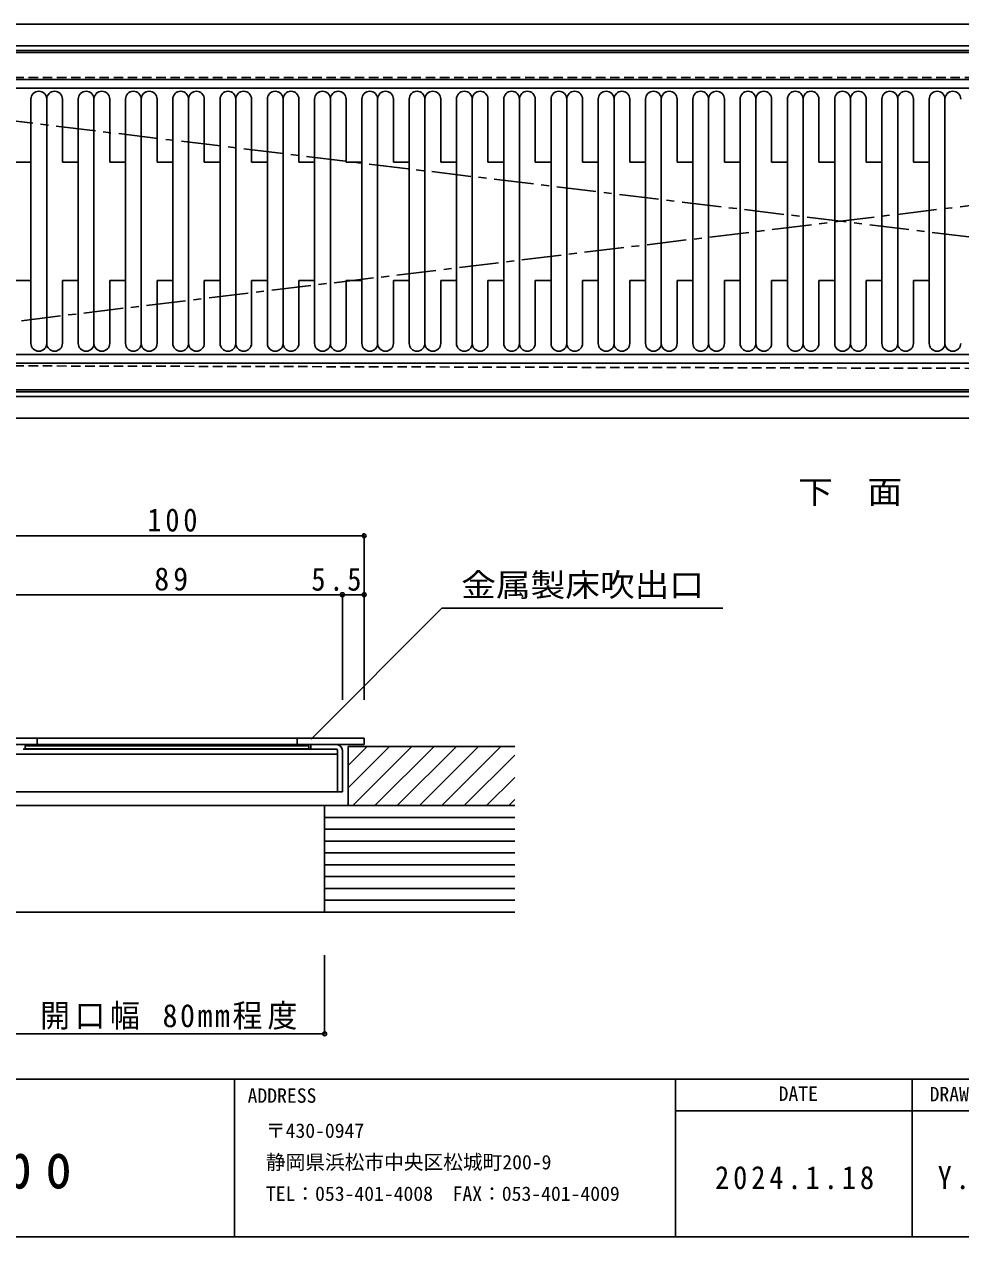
# Model space of a CAD drawing. Units: millimetres at full size, sheet at 1:2; details may follow other scales. Extents: x -436 to 372, y -270 to 292.
# Drawn here: x -269.1 to -31.4, y -270.5 to 37.2 of the extents above; entities that cross this region are included whole.
import ezdxf
from ezdxf.enums import TextEntityAlignment as Align

# ---------------------------------------------------------------- set-up
doc = ezdxf.new("R2010")
doc.units = ezdxf.units.MM
doc.header["$LTSCALE"] = 2
doc.header["$PDMODE"] = 32
doc.header["$PDSIZE"] = 1
doc.linetypes.add('CHAIN1', pattern=[8, 5, -1, 1, -1])
doc.linetypes.add('DASHED1', pattern=[1.8, 1.2, -0.6])
doc.layers.add('0-0', color=7, linetype='Continuous')
doc.layers.add('F-0', color=2, linetype='Continuous')
doc.styles.add('ＭＳ ゴシック', font='')
doc.styles.add('ＭＳ 明朝', font='')
doc.styles.get('ＭＳ ゴシック').set_extended_font_data('MS Gothic')
doc.styles.get('ＭＳ 明朝').set_extended_font_data('MS Mincho')

msp = doc.modelspace()

# ---------------------------------------------------------------- linework, layer by layer
at = {"layer": '0-0'}
for p, q in [((236.577, 37.249), (-359.423, 37.249)), ((231.577, 31.749), (-354.423, 31.749)), ((231.577, 30.549), (-354.423, 30.549)), ((231.577, 30.049), (-354.423, 30.049)), ((216.577, 21.049), (-340.423, 21.049)), ((-267.423, -43.751), (-267.423, 18.249)), ((-263.423, -43.751), (-263.423, 18.249)), ((-255.423, -43.751), (-255.423, 18.249)), ((-251.423, -43.751), (-251.423, 18.249)), ((-243.423, -43.751), (-243.423, 18.249)), ((-239.423, -43.751), (-239.423, 18.249)), ((-231.423, -43.751), (-231.423, 18.249)), ((-227.423, -43.751), (-227.423, 18.249)), ((-219.423, -43.751), (-219.423, 18.249)), ((-215.423, -43.751), (-215.423, 18.249)), ((-207.423, -43.751), (-207.423, 18.249)), ((-203.423, -43.751), (-203.423, 18.249)), ((-195.423, -43.751), (-195.423, 18.249)), ((-191.423, -43.751), (-191.423, 18.249)), ((-183.423, -43.751), (-183.423, 18.249)), ((-179.423, -43.751), (-179.423, 18.249)), ((-171.423, -43.751), (-171.423, 18.249)), ((-167.423, -43.751), (-167.423, 18.249)), ((-159.423, -43.751), (-159.423, 18.249)), ((-155.423, -43.751), (-155.423, 18.249)), ((-147.423, -43.751), (-147.423, 18.249)), ((-143.423, -43.751), (-143.423, 18.249)), ((-135.423, -43.751), (-135.423, 18.249)), ((-131.423, -43.751), (-131.423, 18.249)), ((-123.423, -43.751), (-123.423, 18.249)), ((-119.423, -43.751), (-119.423, 18.249)), ((-111.423, -43.751), (-111.423, 18.249)), ((-107.423, -43.751), (-107.423, 18.249)), ((-99.423, -43.751), (-99.423, 18.249)), ((-95.423, -43.751), (-95.423, 18.249)), ((-87.423, -43.751), (-87.423, 18.249)), ((-83.423, -43.751), (-83.423, 18.249)), ((-75.423, -43.751), (-75.423, 18.249)), ((-71.423, -43.751), (-71.423, 18.249)), ((-63.423, -43.751), (-63.423, 18.249)), ((-59.423, -43.751), (-59.423, 18.249)), ((-51.423, -43.751), (-51.423, 18.249)), ((-47.423, -43.751), (-47.423, 18.249)), ((-39.423, -43.751), (-39.423, 18.249)), ((-35.423, -43.751), (-35.423, 18.249)), ((216.577, -46.551), (-340.423, -46.551)), ((216.577, -46.551), (-340.423, -46.551)), ((231.577, -55.551), (-354.423, -55.551)), ((231.577, -55.551), (-354.423, -55.551)), ((231.577, -56.051), (-354.423, -56.051)), ((231.577, -57.251), (-354.423, -57.251)), ((236.577, -62.751), (-359.423, -62.751)), ((-265.874, -143.978), (-282.874, -143.978)), ((-265.874, -143.978), (-265.874, -145.578)), ((-199.874, -143.978), (-265.874, -143.978)), ((-199.874, -143.978), (-199.874, -145.578)), ((-182.874, -143.978), (-199.874, -143.978)), ((-182.874, -143.978), (-182.874, -145.578)), ((-265.874, -145.578), (-275.874, -145.578)), ((-269.374, -146.778), (-196.374, -146.778)), ((-196.874, -146.678), (-268.874, -146.678)), ((-199.874, -145.578), (-265.874, -145.578)), ((-189.874, -145.578), (-199.874, -145.578)), ((-196.874, -145.878), (-196.874, -146.678)), ((-196.374, -145.578), (-196.374, -146.778)), ((-189.874, -146.778), (-196.374, -146.778)), ((-189.874, -145.578), (-182.874, -145.578)), ((-189.574, -147.078), (-189.574, -157.578)), ((-188.374, -147.078), (-188.374, -157.578)), ((-186.874, -146.078), (-144.634, -146.078)), ((-186.874, -146.078), (-186.874, -161.078)), ((-186.874, -146.078), (-186.874, -161.078)), ((-189.874, -147.978), (-276.174, -147.978)), ((-189.574, -157.578), (-276.174, -157.578)), ((-188.374, -157.578), (-189.574, -157.578)), ((-192.874, -161.078), (-144.634, -161.078)), ((-192.874, -161.078), (-192.874, -188.078)), ((-192.874, -188.078), (-144.634, -188.078))]:
    msp.add_line(p, q, dxfattribs=at)
at = {"layer": '0-0', "linetype": 'DASHED1'}
for p, q in [((-354.423, 23.749), (231.577, 23.749)), ((-354.423, -49.251), (231.577, -50.751))]:
    msp.add_line(p, q, dxfattribs=at)
at = {"layer": '0-0', "color": 4}
for p, q in [((-352.423, 23.249), (221.577, 23.249)), ((-263.423, -43.751), (-263.423, 18.249)), ((-259.423, 2.249), (-259.423, 18.249)), ((-251.423, -43.751), (-251.423, 18.249)), ((-247.423, 2.249), (-247.423, 18.249)), ((-239.423, -43.751), (-239.423, 18.249)), ((-235.423, 2.249), (-235.423, 18.249)), ((-227.423, -43.751), (-227.423, 18.249)), ((-223.423, 2.249), (-223.423, 18.249)), ((-215.423, -43.751), (-215.423, 18.249)), ((-211.423, 2.249), (-211.423, 18.249)), ((-203.423, -43.751), (-203.423, 18.249)), ((-199.423, 2.249), (-199.423, 18.249)), ((-191.423, -43.751), (-191.423, 18.249)), ((-187.423, 2.249), (-187.423, 18.249)), ((-179.423, -43.751), (-179.423, 18.249)), ((-175.423, 2.249), (-175.423, 18.249)), ((-167.423, -43.751), (-167.423, 18.249)), ((-163.423, 2.249), (-163.423, 18.249)), ((-155.423, -43.751), (-155.423, 18.249)), ((-151.423, 2.249), (-151.423, 18.249)), ((-143.423, -43.751), (-143.423, 18.249)), ((-139.423, 2.249), (-139.423, 18.249)), ((-131.423, -43.751), (-131.423, 18.249)), ((-127.423, 2.249), (-127.423, 18.249)), ((-119.423, -43.751), (-119.423, 18.249)), ((-115.423, 2.249), (-115.423, 18.249)), ((-107.423, -43.751), (-107.423, 18.249)), ((-103.423, 2.249), (-103.423, 18.249)), ((-95.423, -43.751), (-95.423, 18.249)), ((-91.423, 2.249), (-91.423, 18.249)), ((-83.423, -43.751), (-83.423, 18.249)), ((-79.423, 2.249), (-79.423, 18.249)), ((-71.423, -43.751), (-71.423, 18.249)), ((-67.423, 2.249), (-67.423, 18.249)), ((-59.423, -43.751), (-59.423, 18.249)), ((-55.423, 2.249), (-55.423, 18.249)), ((-47.423, -43.751), (-47.423, 18.249)), ((-43.423, 2.249), (-43.423, 18.249)), ((-35.423, -43.751), (-35.423, 18.249)), ((-271.423, 2.249), (-267.423, 2.249)), ((-267.423, 2.249), (-267.423, -27.751)), ((-259.423, 2.249), (-255.423, 2.249)), ((-255.423, 2.249), (-255.423, -27.751)), ((-247.423, 2.249), (-243.423, 2.249)), ((-243.423, 2.249), (-243.423, -27.751)), ((-235.423, 2.249), (-231.423, 2.249)), ((-231.423, 2.249), (-231.423, -27.751)), ((-223.423, 2.249), (-219.423, 2.249)), ((-219.423, 2.249), (-219.423, -27.751)), ((-211.423, 2.249), (-207.423, 2.249)), ((-207.423, 2.249), (-207.423, -27.751)), ((-199.423, 2.249), (-195.423, 2.249)), ((-195.423, 2.249), (-195.423, -27.751)), ((-187.423, 2.249), (-183.423, 2.249)), ((-183.423, 2.249), (-183.423, -27.751)), ((-175.423, 2.249), (-171.423, 2.249)), ((-171.423, 2.249), (-171.423, -27.751)), ((-163.423, 2.249), (-159.423, 2.249)), ((-159.423, 2.249), (-159.423, -27.751)), ((-151.423, 2.249), (-147.423, 2.249)), ((-147.423, 2.249), (-147.423, -27.751)), ((-139.423, 2.249), (-135.423, 2.249)), ((-135.423, 2.249), (-135.423, -27.751)), ((-127.423, 2.249), (-123.423, 2.249)), ((-123.423, 2.249), (-123.423, -27.751)), ((-115.423, 2.249), (-111.423, 2.249)), ((-111.423, 2.249), (-111.423, -27.751)), ((-103.423, 2.249), (-99.423, 2.249)), ((-99.423, 2.249), (-99.423, -27.751)), ((-91.423, 2.249), (-87.423, 2.249)), ((-87.423, 2.249), (-87.423, -27.751)), ((-79.423, 2.249), (-75.423, 2.249)), ((-75.423, 2.249), (-75.423, -27.751)), ((-67.423, 2.249), (-63.423, 2.249)), ((-63.423, 2.249), (-63.423, -27.751)), ((-55.423, 2.249), (-51.423, 2.249)), ((-51.423, 2.249), (-51.423, -27.751)), ((-43.423, 2.249), (-39.423, 2.249)), ((-39.423, 2.249), (-39.423, -27.751)), ((-271.423, -27.751), (-267.423, -27.751)), ((-259.423, -27.751), (-255.423, -27.751)), ((-259.423, -43.751), (-259.423, -27.751)), ((-247.423, -27.751), (-243.423, -27.751)), ((-247.423, -43.751), (-247.423, -27.751)), ((-235.423, -27.751), (-231.423, -27.751)), ((-235.423, -43.751), (-235.423, -27.751)), ((-223.423, -27.751), (-219.423, -27.751)), ((-223.423, -43.751), (-223.423, -27.751)), ((-211.423, -27.751), (-207.423, -27.751)), ((-211.423, -43.751), (-211.423, -27.751)), ((-199.423, -27.751), (-195.423, -27.751)), ((-199.423, -43.751), (-199.423, -27.751)), ((-187.423, -27.751), (-183.423, -27.751)), ((-187.423, -43.751), (-187.423, -27.751)), ((-175.423, -27.751), (-171.423, -27.751)), ((-175.423, -43.751), (-175.423, -27.751)), ((-163.423, -27.751), (-159.423, -27.751)), ((-163.423, -43.751), (-163.423, -27.751)), ((-151.423, -27.751), (-147.423, -27.751)), ((-151.423, -43.751), (-151.423, -27.751)), ((-139.423, -27.751), (-135.423, -27.751)), ((-139.423, -43.751), (-139.423, -27.751)), ((-127.423, -27.751), (-123.423, -27.751)), ((-127.423, -43.751), (-127.423, -27.751)), ((-115.423, -27.751), (-111.423, -27.751)), ((-115.423, -43.751), (-115.423, -27.751)), ((-103.423, -27.751), (-99.423, -27.751)), ((-103.423, -43.751), (-103.423, -27.751)), ((-91.423, -27.751), (-87.423, -27.751)), ((-91.423, -43.751), (-91.423, -27.751)), ((-79.423, -27.751), (-75.423, -27.751)), ((-79.423, -43.751), (-79.423, -27.751)), ((-67.423, -27.751), (-63.423, -27.751)), ((-67.423, -43.751), (-67.423, -27.751)), ((-55.423, -27.751), (-51.423, -27.751)), ((-55.423, -43.751), (-55.423, -27.751)), ((-43.423, -27.751), (-39.423, -27.751)), ((-43.423, -43.751), (-43.423, -27.751)), ((-352.423, -48.751), (221.577, -48.751)), ((-282.874, -92.589), (-182.874, -92.589)), ((-182.874, -92.589), (-182.874, -134.262)), ((-188.374, -107.541), (-188.374, -134.262)), ((-182.874, -107.541), (-182.874, -134.262)), ((-186.874, -150.881), (-182.071, -146.078)), ((-186.874, -156.538), (-176.415, -146.078)), ((-185.758, -161.078), (-170.758, -146.078)), ((-180.101, -161.078), (-165.101, -146.078)), ((-174.444, -161.078), (-159.444, -146.078)), ((-168.787, -161.078), (-153.787, -146.078)), ((-163.13, -161.078), (-148.13, -146.078)), ((-157.473, -161.078), (-144.634, -148.239)), ((-151.817, -161.078), (-144.634, -153.896)), ((-146.16, -161.078), (-144.634, -159.553)), ((-272.874, -161.078), (-192.874, -161.078)), ((-192.874, -164.078), (-144.634, -164.078)), ((-192.874, -167.078), (-144.634, -167.078)), ((-192.874, -170.078), (-144.634, -170.078)), ((-192.874, -173.078), (-144.634, -173.078)), ((-192.874, -176.078), (-144.634, -176.078)), ((-192.874, -179.078), (-144.634, -179.078)), ((-192.874, -182.078), (-144.634, -182.078)), ((-192.874, -185.078), (-144.634, -185.078)), ((-192.874, -188.078), (-272.874, -188.078)), ((-192.874, -218.981), (-192.874, -199.059)), ((-272.874, -218.981), (-192.874, -218.981))]:
    msp.add_line(p, q, dxfattribs=at)
at = {"layer": '0-0', "color": 4, "linetype": 'CHAIN1'}
for p, q in [((-340.423, 21.049), (216.577, -46.551)), ((216.577, 21.049), (-340.423, -46.551))]:
    msp.add_line(p, q, dxfattribs=at)
at = {"layer": '0-0'}
for points in [[(231.577, 30.049), (-354.423, 30.049), (-354.423, -55.551)], [(216.577, -46.551), (216.577, 21.049), (-340.423, 21.049)], [(-196.874, -145.878), (-268.874, -145.878), (-268.874, -146.678)]]:
    msp.add_lwpolyline(points, dxfattribs=at)
at = {"layer": '0-0', "color": 4}
for points in [[(-282.874, -107.541), (-277.374, -107.541), (-188.374, -107.541), (-182.874, -107.541)], [(-196.32, -144.169), (-163.123, -110.972), (-91.812, -110.972)]]:
    msp.add_lwpolyline(points, dxfattribs=at)
at = {"layer": '0-0'}
for centre, radius, start, end in [((-265.423, 18.249), 2, 0, 180), ((-253.423, 18.249), 2, 0, 180), ((-241.423, 18.249), 2, 0, 180), ((-229.423, 18.249), 2, 0, 180), ((-217.423, 18.249), 2, 0, 180), ((-205.423, 18.249), 2, 0, 180), ((-193.423, 18.249), 2, 0, 180), ((-181.423, 18.249), 2, 0, 180), ((-169.423, 18.249), 2, 0, 180), ((-157.423, 18.249), 2, 0, 180), ((-145.423, 18.249), 2, 0, 180), ((-133.423, 18.249), 2, 0, 180), ((-121.423, 18.249), 2, 0, 180), ((-109.423, 18.249), 2, 0, 180), ((-97.423, 18.249), 2, 0, 180), ((-85.423, 18.249), 2, 0, 180), ((-73.423, 18.249), 2, 0, 180), ((-61.423, 18.249), 2, 0, 180), ((-49.423, 18.249), 2, 0, 180), ((-37.423, 18.249), 2, 0, 180), ((-265.423, -43.751), 2, 180, 0), ((-253.423, -43.751), 2, 180, 0), ((-241.423, -43.751), 2, 180, 0), ((-229.423, -43.751), 2, 180, 0), ((-217.423, -43.751), 2, 180, 0), ((-205.423, -43.751), 2, 180, 0), ((-193.423, -43.751), 2, 180, 0), ((-181.423, -43.751), 2, 180, 0), ((-169.423, -43.751), 2, 180, 0), ((-157.423, -43.751), 2, 180, 0), ((-145.423, -43.751), 2, 180, 0), ((-133.423, -43.751), 2, 180, 0), ((-121.423, -43.751), 2, 180, 0), ((-109.423, -43.751), 2, 180, 0), ((-97.423, -43.751), 2, 180, 0), ((-85.423, -43.751), 2, 180, 0), ((-73.423, -43.751), 2, 180, 0), ((-61.423, -43.751), 2, 180, 0), ((-49.423, -43.751), 2, 180, 0), ((-37.423, -43.751), 2, 180, 0), ((-189.874, -147.078), 1.5, 0, 90), ((-189.874, -147.078), 0.3, 0, 90)]:
    msp.add_arc(centre, radius, start, end, dxfattribs=at)
at = {"layer": '0-0', "color": 4}
for centre, start, end in [((-261.423, 18.249), 0, 180), ((-249.423, 18.249), 0, 180), ((-237.423, 18.249), 0, 180), ((-225.423, 18.249), 0, 180), ((-213.423, 18.249), 0, 180), ((-201.423, 18.249), 0, 180), ((-189.423, 18.249), 0, 180), ((-177.423, 18.249), 0, 180), ((-165.423, 18.249), 0, 180), ((-153.423, 18.249), 0, 180), ((-141.423, 18.249), 0, 180), ((-129.423, 18.249), 0, 180), ((-117.423, 18.249), 0, 180), ((-105.423, 18.249), 0, 180), ((-93.423, 18.249), 0, 180), ((-81.423, 18.249), 0, 180), ((-69.423, 18.249), 0, 180), ((-57.423, 18.249), 0, 180), ((-45.423, 18.249), 0, 180), ((-33.423, 18.249), 0, 180), ((-261.423, -43.751), 180, 0), ((-249.423, -43.751), 180, 0), ((-237.423, -43.751), 180, 0), ((-225.423, -43.751), 180, 0), ((-213.423, -43.751), 180, 0), ((-201.423, -43.751), 180, 0), ((-189.423, -43.751), 180, 0), ((-177.423, -43.751), 180, 0), ((-165.423, -43.751), 180, 0), ((-153.423, -43.751), 180, 0), ((-141.423, -43.751), 180, 0), ((-129.423, -43.751), 180, 0), ((-117.423, -43.751), 180, 0), ((-105.423, -43.751), 180, 0), ((-93.423, -43.751), 180, 0), ((-81.423, -43.751), 180, 0), ((-69.423, -43.751), 180, 0), ((-57.423, -43.751), 180, 0), ((-45.423, -43.751), 180, 0), ((-33.423, -43.751), 180, 0)]:
    msp.add_arc(centre, 2, start, end, dxfattribs=at)
at = {"layer": '0-0'}
for p in [(-182.874, -92.589), (-188.374, -107.541), (-182.874, -107.541)]:
    msp.add_point(p, dxfattribs=at)
at = {"layer": '0-0', "color": 4}
msp.add_point((-192.874, -218.981), dxfattribs=at)
at = {"layer": 'F-0', "color": 5}
for p, q in [((-435.786, -230.498), (372.214, -230.498)), ((372.214, -270.498), (-435.786, -270.498))]:
    msp.add_line(p, q, dxfattribs=at)
at = {"layer": 'F-0'}
for p, q in [((-215.786, -270.498), (-215.786, -230.498)), ((-215.786, -270.498), (-215.786, -230.498)), ((-103.786, -270.498), (-103.786, -230.498)), ((-103.786, -270.498), (-103.786, -230.498)), ((-43.786, -230.498), (-43.786, -270.498)), ((-103.786, -238.498), (-17.786, -238.498))]:
    msp.add_line(p, q, dxfattribs=at)

# ---------------------------------------------------------------- texts
at = {"layer": '0-0', "style": 'ＭＳ ゴシック', "width": 1.1}
for s, p in [('下\u3000面', (-72.698, -86.134)), ('金属製床吹出口', (-158.205, -109.743))]:
    msp.add_text(s, height=5.865, dxfattribs=at).set_placement(p, align=Align.BOTTOM_LEFT)
at = {"layer": '0-0', "char_height": 5.865, "attachment_point": 7, "style": 'ＭＳ ゴシック'}
for s, insert in [('\\T1.27;\\W0.9;100', (-237.874, -91.589)), ('\\T1.27;\\W0.95;89', (-236.124, -106.541)), ('\\T1.27;\\W0.9;5.5', (-196.26, -106.604)), ('\\T1.17;\\W0.95;開口幅\\~80mm程度', (-265.133, -217.957))]:
    msp.add_mtext(s, dxfattribs=dict(at, insert=insert))
at = {"layer": 'F-0', "color": 4, "style": 'ＭＳ ゴシック'}
for s, p in [('ADDRESS', (-212.431, -237.601)), ('DATE', (-77.651, -237.124)), ('DRAWING', (-39.324, -237.234)), ('〒430-0947', (-207.786, -246.498)), ('静岡県浜松市中央区松城町200-9', (-207.786, -254.498)), ('TEL：053-401-4008  FAX：053-401-4009', (-207.786, -262.498))]:
    msp.add_text(s, height=3.666, dxfattribs=at).set_placement(p, align=Align.BOTTOM_LEFT)
at = {"layer": 'F-0', "insert": (-394.78, -258.434), "char_height": 11.73, "attachment_point": 7, "style": 'ＭＳ 明朝'}
msp.add_mtext('\\T1.58;\\W0.8;Sunshine・Labo', dxfattribs=at)
at = {"layer": 'F-0', "color": 7, "char_height": 5.865, "attachment_point": 7, "style": 'ＭＳ ゴシック'}
for s, insert in [('\\T1.28;\\W0.9;2024.1.18', (-93.786, -258.498)), ('\\T1.27;\\W0.9;Y.M', (-37.286, -258.498))]:
    msp.add_mtext(s, dxfattribs=dict(at, insert=insert))

doc.saveas('drawing.dxf')
